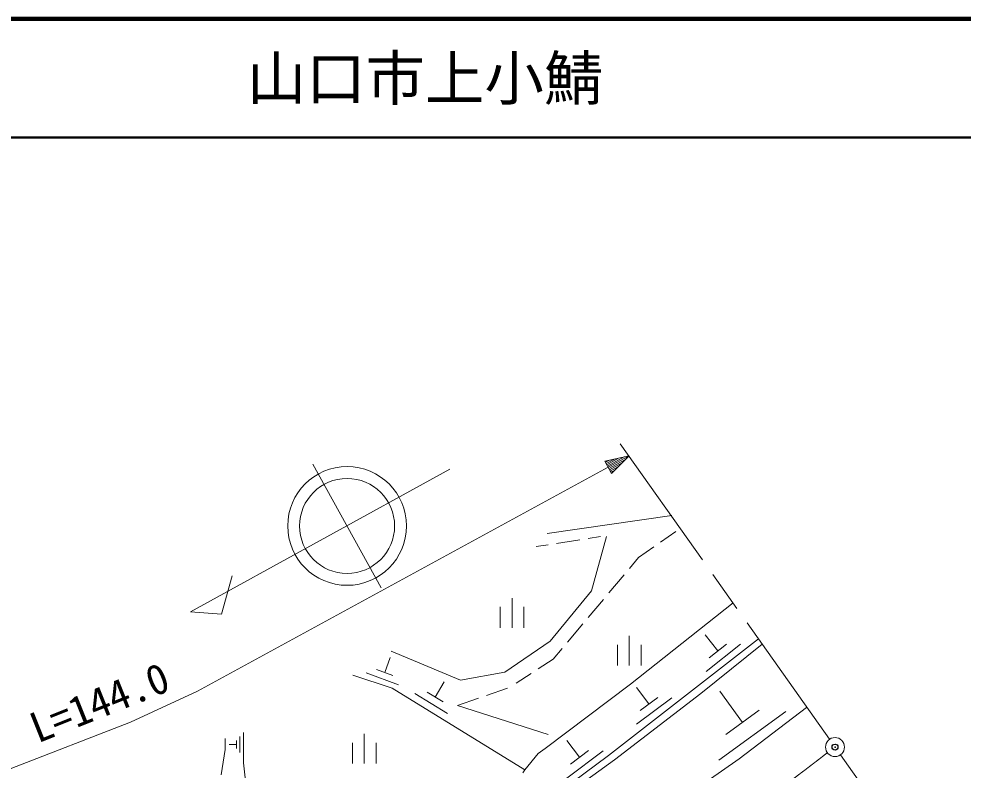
# Model space of a CAD drawing. Units: millimetres, scale not verified. Extents: x 40000 to 680000, y 20000 to 380000.
# Drawn here: x 385838 to 465321, y 316720 to 380000 of the extents above; entities that cross this region are included whole.
import ezdxf
from ezdxf.enums import TextEntityAlignment as Align

# ---------------------------------------------------------------- set-up
doc = ezdxf.new("R2010")
doc.units = ezdxf.units.MM
doc.header["$LTSCALE"] = 1000
doc.header["$PDMODE"] = 32
doc.header["$PDSIZE"] = 500
doc.linetypes.add('CHAIN', pattern=[18.5, 12, -1.5, 3.5, -1.5])
for name, color, linetype, lineweight in [('M-BGD', 7, 'Continuous', 13), ('M-BMK', 2, 'CHAIN', 13), ('M-BMK-SRVR', 3, 'Continuous', 13), ('M-STR-HTXT', 7, 'Continuous', 13), ('M-TTL', 2, 'Continuous', 140), ('M-TTL-LINE', 7, 'Continuous', 50)]:
    doc.layers.add(name, color=color, linetype=linetype, lineweight=lineweight)
doc.layers.add('M-OTRS', color=6, linetype='Continuous')
doc.layers.add('M-TTL-TXT', color=7, linetype='Continuous')
doc.styles.add('ＭＳ ゴシック', font='')
doc.styles.get('ＭＳ ゴシック').set_extended_font_data('MS Gothic')

msp = doc.modelspace()

# ---------------------------------------------------------------- linework, layer by layer
at = {"layer": 'M-BGD'}
for p, q in [((430302, 336649), (440801, 338173)), ((433760, 336234), (434790, 336395)), ((434028, 331823), (435298, 336395)), ((441140, 336818), (439860, 335919)), ((429371, 335548), (430401, 335709)), ((431092, 335817), (433068, 336126)), ((439287, 335516), (438007, 334617)), ((438007, 334617), (437242, 333708)), ((436791, 333172), (435503, 331642)), ((430556, 327590), (434028, 331823)), ((427355, 328714), (427355, 331214)), ((435053, 331106), (433765, 329576)), ((437330, 323949), (445966, 330807)), ((426355, 328714), (426355, 330464)), ((428355, 328714), (428355, 330464)), ((433314, 329041), (432026, 327510)), ((426746, 324965), (430556, 327590)), ((435467, 317938), (448087, 327785)), ((437220, 325527), (437220, 328027)), ((444677, 326754), (443599, 328108)), ((417179, 326743), (423021, 324288)), ((431575, 326975), (430810, 326066)), ((436220, 325527), (436220, 327277)), ((438220, 325527), (438220, 327277)), ((443256, 323187), (448410, 327327)), ((446589, 327327), (443687, 325021)), ((445402, 327331), (443951, 326178)), ((416629, 324940), (417100, 326204)), ((430810, 326066), (429550, 325245)), ((417306, 324687), (415952, 325193)), ((413962, 324711), (417264, 323610)), ((417780, 323892), (415073, 324904)), ((423021, 324288), (426746, 324965)), ((428963, 324863), (427703, 324042)), ((417264, 323610), (428440, 316752)), ((420874, 322877), (421648, 324149)), ((426973, 323627), (425201, 323013)), ((430133, 318530), (437330, 323949)), ((438870, 322291), (437832, 323675)), ((421904, 321503), (419181, 323163)), ((421555, 322462), (420194, 323292)), ((424539, 322784), (422767, 322171)), ((435975, 317599), (443256, 323187)), ((440798, 322809), (437831, 320587)), ((439612, 322847), (438129, 321736)), ((446750, 320745), (444836, 323370)), ((422767, 322171), (430387, 319716)), ((446474, 317684), (452146, 322002)), ((450384, 321668), (444756, 317570)), ((448158, 321769), (445343, 319720)), ((404432, 319541), (404433, 318193)), ((404733, 319885), (404733, 317345)), ((414911, 317281), (414911, 319781)), ((403209, 318446), (403209, 319377)), ((404163, 318867), (403534, 318866)), ((404163, 319204), (404164, 318530)), ((413911, 317281), (413911, 319031)), ((415911, 317281), (415911, 319031)), ((433026, 317799), (431956, 319225)), ((403209, 318446), (402870, 316329)), ((428440, 316752), (429540, 318107)), ((429540, 318107), (430133, 318530)), ((430641, 314382), (435467, 317938)), ((435012, 318333), (431955, 316044)), ((433790, 318372), (432262, 317227)), ((404733, 317345), (404987, 315059)), ((430133, 313366), (435975, 317599)), ((441140, 313958), (446474, 317684)), ((428440, 316752), (428270, 316498))]:
    msp.add_line(p, q, dxfattribs=at)
at = {"layer": 'M-BMK'}
for p, q in [((454076, 319315), (436166, 344643)), ((471514, 294652), (455000, 318008))]:
    msp.add_line(p, q, dxfattribs=at)
msp.add_open_spline([(366821, 275808), (370415, 276766), (371369, 277041), (374264, 277902), (378624, 279199), (381040, 280017), (385329, 281531), (388586, 282680), (390393, 283374), (393611, 284630), (396540, 285773), (398174, 286432), (401064, 287668), (404481, 289129), (406378, 289990), (409745, 291562), (413582, 293354), (415721, 294384), (419469, 296356), (424974, 299253), (428028, 300944), (433340, 304180), (438798, 307506), (441850, 309394), (447051, 313109), (449759, 315044), (450670, 315692), (453898, 318181)], degree=3, knots=[0, 0, 0, 0, 1, 1, 1, 2, 2, 2, 3, 3, 3, 4, 4, 4, 5, 5, 5, 6, 6, 6, 7, 7, 7, 8, 8, 8, 9, 9, 9, 9], dxfattribs=at)
at = {"layer": 'M-BMK-SRVR'}
for p, q in [((422126, 342062), (400298, 330045)), ((416332, 332069), (410588, 342501)), ((402883, 329865), (403781, 333086)), ((400298, 330045), (402883, 329865))]:
    msp.add_line(p, q, dxfattribs=at)
for centre, radius in [((413466, 337287), 5000), ((413466, 337287), 4000), ((454538, 318661), 800)]:
    msp.add_circle(centre, radius, dxfattribs=at)
at = {"layer": 'M-OTRS'}
msp.add_point((454538, 318661), dxfattribs=at)
at = {"layer": 'M-STR-HTXT'}
for p, q in [((437198, 343184), (435155, 342753)), ((435155, 342753), (435730, 341700)), ((435564, 342839), (435213, 342648)), ((435270, 342543), (435972, 342926)), ((436381, 343012), (435327, 342437)), ((435385, 342332), (436790, 343098)), ((437198, 343184), (435442, 342227)), ((435500, 342121), (436905, 342887)), ((436611, 342590), (435557, 342016)), ((437198, 343184), (435730, 341700)), ((435442, 342227), (400878, 323380)), ((435615, 341910), (436317, 342293)), ((436023, 341997), (435672, 341805)), ((400878, 323380), (395238, 320748)), ((395238, 320748), (385109, 316822))]:
    msp.add_line(p, q, dxfattribs=at)
at = {"layer": 'M-TTL'}
msp.add_line((680000, 380000), (40000, 380000), dxfattribs=at)
at = {"layer": 'M-TTL-LINE'}
msp.add_line((40000, 370000), (680000, 370000), dxfattribs=at)

# ---------------------------------------------------------------- texts
at = {"layer": 'M-STR-HTXT', "style": 'ＭＳ ゴシック'}
msp.add_text('L=144.0', height=2566, rotation=21.792, dxfattribs=at).set_placement((387706, 318247), align=Align.BOTTOM_LEFT)
at = {"layer": 'M-TTL-TXT', "style": 'ＭＳ ゴシック'}
msp.add_text('山口市上小鯖', height=3666, dxfattribs=at).set_placement((405024, 375000), align=Align.MIDDLE_LEFT)

doc.saveas('drawing.dxf')
